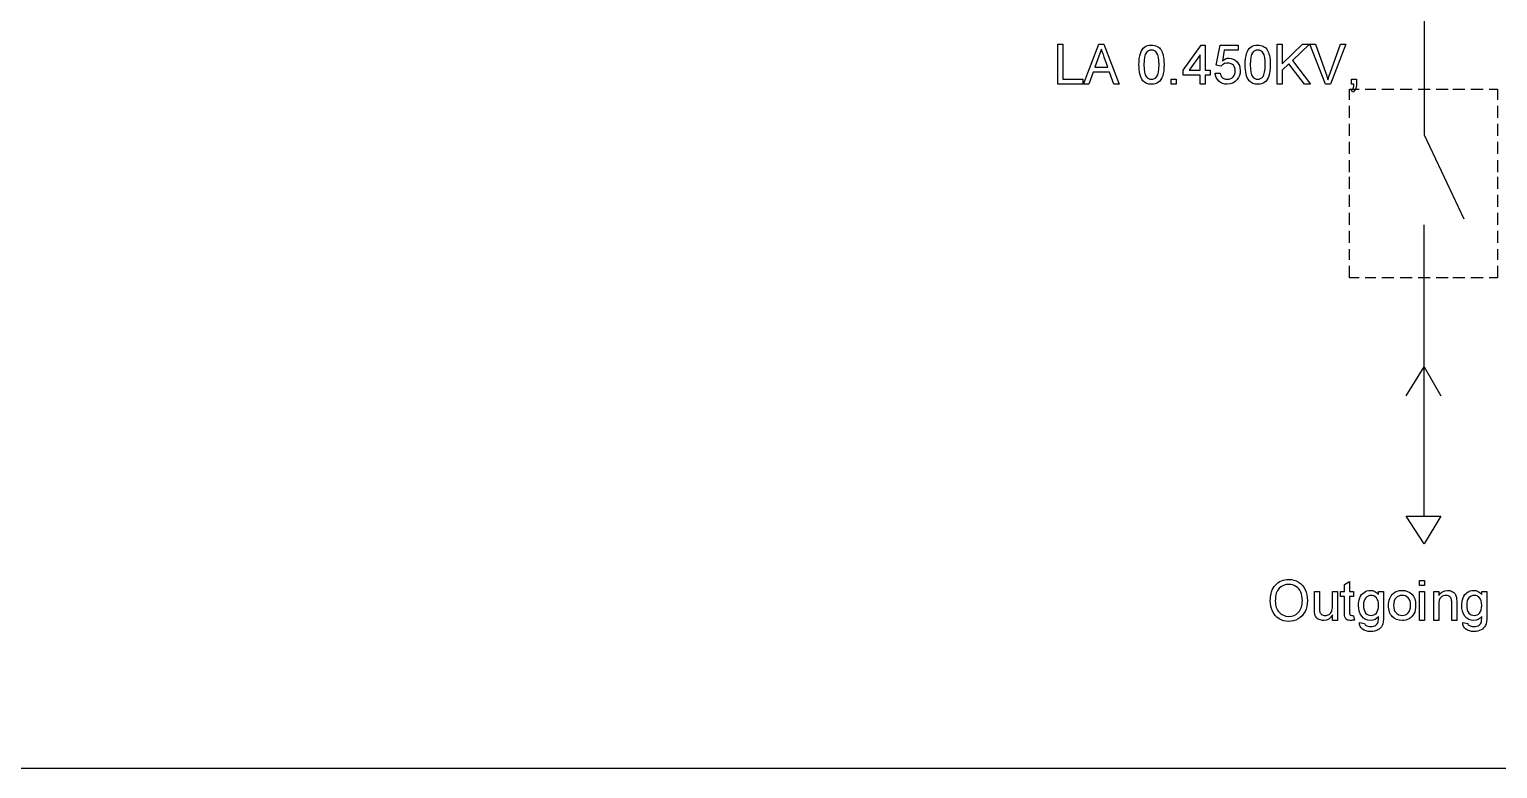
# Model space of a CAD drawing. Header units: millimetres. Extents: x 12 to 286, y 8 to 173.
# Drawn here: x 131.5 to 183.2, y 7.5 to 33.5 of the extents above; entities that cross this region are included whole.
import ezdxf

# ---------------------------------------------------------------- set-up
doc = ezdxf.new("R2010")
doc.units = ezdxf.units.MM
doc.layers.get('0').update_dxf_attribs({"linetype": 'CONTINUOUS'})

msp = doc.modelspace()

# ---------------------------------------------------------------- linework, layer by layer
at = {"color": 0}
for p, q in [((180.566, 42.9962), (180.566, 31.4399)), ((167.676, 31.6095), (167.676, 33.0206)), ((167.676, 33.0206), (167.852, 33.0206)), ((167.852, 33.0206), (167.852, 31.7858)), ((168.584, 31.6095), (169.125, 33.0206)), ((169.121, 32.5947), (168.983, 32.2089)), ((169.125, 33.0206), (169.295, 33.0206)), ((169.295, 33.0206), (169.836, 31.6095)), ((169.437, 32.2089), (169.311, 32.5617)), ((172.085, 32.1028), (172.721, 32.9847)), ((172.685, 32.6457), (172.293, 32.1028)), ((172.685, 32.1028), (172.685, 32.6457)), ((172.721, 32.9847), (172.861, 32.9847)), ((172.861, 32.9847), (172.861, 32.1028)), ((173.25, 32.2792), (173.39, 32.9847)), ((173.39, 32.9847), (174.026, 32.9847)), ((173.534, 32.8083), (173.468, 32.4239)), ((174.026, 32.8083), (173.534, 32.8083)), ((174.026, 32.9847), (174.026, 32.8083)), ((175.401, 31.6095), (175.401, 33.0206)), ((175.401, 33.0206), (175.577, 33.0206)), ((175.577, 33.0206), (175.577, 32.3329)), ((175.577, 32.3329), (176.29, 33.0206)), ((176.529, 33.0206), (175.934, 32.4459)), ((176.29, 33.0206), (176.529, 33.0206)), ((177.092, 31.6095), (176.549, 33.0206)), ((176.549, 33.0206), (176.742, 33.0206)), ((176.742, 33.0206), (177.11, 31.998)), ((177.256, 31.998), (177.624, 33.0206)), ((177.817, 33.0206), (177.274, 31.6095)), ((177.624, 33.0206), (177.817, 33.0206)), ((168.983, 32.2089), (169.437, 32.2089)), ((170.532, 32.2957), (170.532, 32.2957)), ((172.085, 31.9264), (172.085, 32.1028)), ((172.293, 32.1028), (172.685, 32.1028)), ((172.861, 32.1028), (173.038, 32.1028)), ((173.038, 32.1028), (173.038, 31.9264)), ((173.426, 32.2433), (173.25, 32.2792)), ((174.272, 32.2957), (174.272, 32.2957)), ((175.811, 32.3288), (175.577, 32.1028)), ((175.577, 32.1028), (175.577, 31.6095)), ((176.353, 31.6095), (175.811, 32.3288)), ((175.934, 32.4459), (176.565, 31.6095)), ((168.558, 31.6095), (167.676, 31.6095)), ((167.852, 31.7858), (168.558, 31.7858)), ((168.558, 31.7858), (168.558, 31.6095)), ((168.768, 31.6095), (168.584, 31.6095)), ((168.92, 32.0325), (168.768, 31.6095)), ((169.499, 32.0325), (168.92, 32.0325)), ((169.65, 31.6095), (169.499, 32.0325)), ((169.836, 31.6095), (169.65, 31.6095)), ((171.662, 31.6095), (171.662, 31.7858)), ((171.662, 31.7858), (171.839, 31.7858)), ((171.839, 31.6095), (171.662, 31.6095)), ((171.839, 31.7858), (171.839, 31.6095)), ((172.685, 31.9264), (172.085, 31.9264)), ((172.685, 31.6095), (172.685, 31.9264)), ((172.861, 31.6095), (172.685, 31.6095)), ((173.038, 31.9264), (172.861, 31.9264)), ((172.861, 31.9264), (172.861, 31.6095)), ((173.214, 31.9967), (173.39, 31.9967)), ((175.577, 31.6095), (175.401, 31.6095)), ((176.565, 31.6095), (176.353, 31.6095)), ((177.274, 31.6095), (177.092, 31.6095)), ((178.012, 31.6095), (178.012, 31.7858)), ((178.012, 31.7858), (178.189, 31.7858)), ((178.099, 31.6095), (178.012, 31.6095)), ((178.189, 31.7858), (178.189, 31.6095)), ((177.94, 31.0582), (177.94, 31.4399)), ((177.94, 31.4399), (178.279, 31.4399)), ((178.047, 31.3269), (178.012, 31.3972)), ((178.492, 31.4399), (178.872, 31.4399)), ((179.084, 31.4399), (179.507, 31.4399)), ((179.719, 31.4399), (180.143, 31.4399)), ((180.353, 31.4399), (180.778, 31.4399)), ((180.566, 31.4399), (180.566, 29.8304)), ((180.989, 31.4399), (181.412, 31.4399)), ((181.581, 31.4399), (182.006, 31.4399)), ((182.217, 31.4399), (182.64, 31.4399)), ((182.852, 31.4399), (183.148, 31.4399)), ((183.148, 31.4399), (183.148, 31.0582)), ((177.94, 30.423), (177.94, 30.8474)), ((183.148, 30.8474), (183.148, 30.423)), ((177.94, 29.789), (177.94, 30.2121)), ((183.148, 30.2121), (183.148, 29.789)), ((177.94, 29.1538), (177.94, 29.5768)), ((180.566, 29.8304), (181.963, 26.8676)), ((183.148, 29.5768), (183.148, 29.1538)), ((177.94, 28.5185), (177.94, 28.9416)), ((183.148, 28.9416), (183.148, 28.5185)), ((177.94, 27.926), (177.94, 28.349)), ((183.148, 28.349), (183.148, 27.926)), ((177.94, 27.2907), (177.94, 27.7137)), ((183.148, 27.7137), (183.148, 27.2907)), ((177.94, 26.6554), (177.94, 27.0798)), ((183.148, 27.0798), (183.148, 26.6554)), ((177.94, 26.0215), (177.94, 26.4445)), ((180.566, 16.411), (180.566, 26.6554)), ((183.148, 26.4445), (183.148, 26.0215)), ((177.94, 25.4289), (177.94, 25.8093)), ((183.148, 25.8093), (183.148, 25.4289)), ((177.94, 24.7937), (177.94, 25.2167)), ((183.148, 25.2167), (183.148, 24.7937)), ((178.279, 24.7937), (177.94, 24.7937)), ((178.872, 24.7937), (178.492, 24.7937)), ((179.507, 24.7937), (179.084, 24.7937)), ((180.143, 24.7937), (179.719, 24.7937)), ((180.778, 24.7937), (180.353, 24.7937)), ((181.412, 24.7937), (180.989, 24.7937)), ((182.006, 24.7937), (181.581, 24.7937)), ((182.64, 24.7937), (182.217, 24.7937)), ((183.148, 24.7937), (182.852, 24.7937)), ((179.93, 20.6444), (180.566, 21.66)), ((180.566, 21.66), (181.158, 20.6444)), ((180.566, 15.4382), (179.93, 16.411)), ((179.93, 16.411), (181.158, 16.411)), ((181.158, 16.411), (180.566, 15.4382)), ((177.764, 14.0077), (177.94, 14.1097)), ((177.764, 13.7583), (177.764, 14.0077)), ((177.94, 14.1097), (177.94, 13.7583)), ((180.41, 13.9706), (180.41, 14.147)), ((180.41, 14.147), (180.586, 14.147)), ((180.586, 13.9706), (180.41, 13.9706)), ((180.586, 14.147), (180.586, 13.9706)), ((176.706, 13.1382), (176.706, 13.7583)), ((176.706, 13.7583), (176.882, 13.7583)), ((176.882, 13.7583), (176.882, 13.2223)), ((177.341, 13.2402), (177.341, 13.7583)), ((177.341, 13.7583), (177.517, 13.7583)), ((177.517, 13.7583), (177.517, 12.7358)), ((177.624, 13.5819), (177.624, 13.7583)), ((177.624, 13.7583), (177.764, 13.7583)), ((177.764, 13.5819), (177.624, 13.5819)), ((177.764, 13.0294), (177.764, 13.5819)), ((177.94, 13.7583), (178.083, 13.7583)), ((178.083, 13.5819), (177.94, 13.5819)), ((177.94, 13.5819), (177.94, 13.0404)), ((178.083, 13.7583), (178.083, 13.5819)), ((178.965, 13.6522), (178.965, 13.7583)), ((178.965, 13.7583), (179.141, 13.7583)), ((179.141, 13.7583), (179.141, 12.8902)), ((180.41, 12.7358), (180.41, 13.7583)), ((180.41, 13.7583), (180.586, 13.7583)), ((180.586, 13.7583), (180.586, 12.7358)), ((180.905, 12.7358), (180.905, 13.7583)), ((180.905, 13.7583), (181.081, 13.7583)), ((181.081, 13.7583), (181.081, 13.615)), ((182.598, 13.6522), (182.598, 13.7583)), ((182.598, 13.7583), (182.775, 13.7583)), ((182.775, 13.7583), (182.775, 12.8902)), ((175.154, 13.4221), (175.154, 13.4221)), ((177.341, 12.7358), (177.341, 12.9343)), ((179.317, 13.265), (179.317, 13.265)), ((181.081, 13.2857), (181.081, 12.7358)), ((181.54, 12.7358), (181.54, 13.3477)), ((181.717, 13.3711), (181.717, 12.7358)), ((177.517, 12.7358), (177.341, 12.7358)), ((178.083, 12.9026), (178.117, 12.7524)), ((178.293, 12.6642), (178.47, 12.6297)), ((178.293, 12.6642), (178.293, 12.6642)), ((180.586, 12.7358), (180.41, 12.7358)), ((181.081, 12.7358), (180.905, 12.7358)), ((181.717, 12.7358), (181.54, 12.7358)), ((181.927, 12.6642), (182.104, 12.6297)), ((181.927, 12.6642), (181.927, 12.6642)), ((286.06, 7.5213), (12.1212, 7.5213))]:
    msp.add_line(p, q, dxfattribs=at)
for points in [[(169.209, 32.8442), (169.176, 32.7656), (169.153, 32.6829), (169.121, 32.5947)], [(169.311, 32.5617), (169.265, 32.6912), (169.236, 32.7725), (169.209, 32.8442)], [(170.532, 32.2957), (170.532, 32.4624), (170.549, 32.5865), (170.582, 32.6898)], [(170.582, 32.6898), (170.611, 32.7973), (170.663, 32.8676), (170.728, 32.9144)], [(170.784, 32.7188), (170.732, 32.6485), (170.708, 32.5024), (170.708, 32.2971)], [(170.728, 32.9144), (170.787, 32.9613), (170.875, 32.9847), (170.973, 32.9847)], [(170.972, 32.8083), (170.892, 32.8083), (170.835, 32.778), (170.784, 32.7188)], [(171.166, 32.7063), (171.107, 32.7849), (171.055, 32.8083), (170.972, 32.8083)], [(170.973, 32.9847), (171.041, 32.9847), (171.112, 32.9696), (171.173, 32.9406)], [(171.238, 32.2971), (171.238, 32.5079), (171.214, 32.6388), (171.166, 32.7063)], [(171.173, 32.9406), (171.232, 32.9144), (171.279, 32.8704), (171.31, 32.8152)], [(171.31, 32.8152), (171.339, 32.7697), (171.365, 32.694), (171.384, 32.6154)], [(171.384, 32.6154), (171.403, 32.5424), (171.414, 32.4294), (171.414, 32.2957)], [(174.272, 32.2957), (174.272, 32.4624), (174.289, 32.5865), (174.322, 32.6898)], [(174.322, 32.6898), (174.349, 32.7973), (174.403, 32.8676), (174.468, 32.9144)], [(174.524, 32.7188), (174.472, 32.6485), (174.449, 32.5024), (174.449, 32.2971)], [(174.468, 32.9144), (174.527, 32.9613), (174.615, 32.9847), (174.713, 32.9847)], [(174.712, 32.8083), (174.632, 32.8083), (174.574, 32.778), (174.524, 32.7188)], [(174.906, 32.7063), (174.847, 32.7849), (174.793, 32.8083), (174.712, 32.8083)], [(174.713, 32.9847), (174.78, 32.9847), (174.853, 32.9696), (174.913, 32.9406)], [(174.978, 32.2971), (174.978, 32.5079), (174.954, 32.6388), (174.906, 32.7063)], [(174.913, 32.9406), (174.971, 32.9144), (175.019, 32.8704), (175.048, 32.8152)], [(175.048, 32.8152), (175.078, 32.7697), (175.103, 32.694), (175.124, 32.6154)], [(175.124, 32.6154), (175.142, 32.5424), (175.154, 32.4294), (175.154, 32.2957)], [(170.667, 31.7307), (170.568, 31.8616), (170.532, 32.0435), (170.532, 32.2957)], [(170.708, 32.2971), (170.708, 32.0862), (170.735, 31.9402), (170.786, 31.8782)], [(171.162, 31.8782), (171.203, 31.9457), (171.238, 32.0807), (171.238, 32.2971)], [(171.414, 32.2957), (171.414, 32.1441), (171.399, 32.0077), (171.366, 31.9043)], [(173.51, 32.3205), (173.471, 32.3108), (173.448, 32.275), (173.426, 32.2433)], [(173.468, 32.4239), (173.541, 32.5024), (173.622, 32.5258), (173.705, 32.5258)], [(173.652, 32.3494), (173.586, 32.3494), (173.545, 32.3398), (173.51, 32.3205)], [(173.859, 32.2764), (173.815, 32.326), (173.75, 32.3494), (173.652, 32.3494)], [(173.705, 32.5258), (173.804, 32.5258), (173.907, 32.4859), (173.983, 32.4032)], [(173.852, 31.8657), (173.896, 31.9278), (173.919, 31.9898), (173.919, 32.078)], [(173.919, 32.078), (173.919, 32.1703), (173.899, 32.2282), (173.859, 32.2764)], [(173.983, 32.4032), (174.049, 32.3274), (174.096, 32.2171), (174.096, 32.089)], [(174.096, 32.089), (174.096, 31.9719), (174.06, 31.8616), (173.991, 31.772)], [(174.406, 31.7307), (174.308, 31.8616), (174.272, 32.0435), (174.272, 32.2957)], [(174.449, 32.2971), (174.449, 32.0862), (174.473, 31.9402), (174.524, 31.8782)], [(174.901, 31.8782), (174.942, 31.9457), (174.978, 32.0807), (174.978, 32.2971)], [(175.154, 32.2957), (175.154, 32.1441), (175.138, 32.0077), (175.104, 31.9043)], [(170.973, 31.6095), (170.837, 31.6095), (170.74, 31.6494), (170.667, 31.7307)], [(170.786, 31.8782), (170.834, 31.8203), (170.899, 31.7858), (170.973, 31.7858)], [(170.973, 31.7858), (171.042, 31.7858), (171.111, 31.8161), (171.162, 31.8782)], [(171.22, 31.6797), (171.149, 31.6329), (171.073, 31.6095), (170.973, 31.6095)], [(171.366, 31.9043), (171.326, 31.8093), (171.285, 31.7266), (171.22, 31.6797)], [(173.345, 31.7155), (173.261, 31.7982), (173.225, 31.8795), (173.214, 31.9967)], [(173.641, 31.6095), (173.518, 31.6095), (173.422, 31.6439), (173.345, 31.7155)], [(173.39, 31.9967), (173.403, 31.9264), (173.429, 31.874), (173.469, 31.8382)], [(173.469, 31.8382), (173.506, 31.8093), (173.565, 31.7858), (173.643, 31.7858)], [(173.991, 31.772), (173.906, 31.6673), (173.789, 31.6095), (173.641, 31.6095)], [(173.643, 31.7858), (173.736, 31.7858), (173.808, 31.812), (173.852, 31.8657)], [(174.713, 31.6095), (174.577, 31.6095), (174.48, 31.6494), (174.406, 31.7307)], [(174.524, 31.8782), (174.574, 31.8203), (174.639, 31.7858), (174.713, 31.7858)], [(174.713, 31.7858), (174.782, 31.7858), (174.851, 31.8161), (174.901, 31.8782)], [(174.958, 31.6797), (174.888, 31.6329), (174.812, 31.6095), (174.713, 31.6095)], [(175.104, 31.9043), (175.066, 31.8093), (175.025, 31.7266), (174.958, 31.6797)], [(177.11, 31.998), (177.133, 31.9278), (177.163, 31.8396), (177.183, 31.7679)], [(177.183, 31.7679), (177.198, 31.8506), (177.228, 31.9209), (177.256, 31.998)], [(178.076, 31.4702), (178.081, 31.513), (178.098, 31.5488), (178.099, 31.6095)], [(178.189, 31.6095), (178.189, 31.535), (178.176, 31.4758), (178.154, 31.4317)], [(178.012, 31.3972), (178.041, 31.4138), (178.062, 31.4386), (178.076, 31.4702)], [(178.154, 31.4317), (178.131, 31.3862), (178.096, 31.3517), (178.047, 31.3269)], [(175.154, 13.4221), (175.154, 13.666), (175.215, 13.8452), (175.336, 13.9802)], [(175.336, 13.9802), (175.456, 14.1222), (175.616, 14.1814), (175.808, 14.1814)], [(175.809, 14.005), (175.671, 14.005), (175.566, 13.9609), (175.471, 13.87)], [(175.808, 14.1814), (175.927, 14.1814), (176.047, 14.1497), (176.149, 14.0863)], [(176.057, 13.9347), (175.977, 13.994), (175.901, 14.005), (175.809, 14.005)], [(176.149, 14.0863), (176.247, 14.0312), (176.327, 13.9361), (176.379, 13.8217)], [(175.471, 13.87), (175.377, 13.79), (175.331, 13.6302), (175.331, 13.4193)], [(176.225, 13.7377), (176.184, 13.83), (176.131, 13.8879), (176.057, 13.9347)], [(176.149, 13.0225), (176.236, 13.1313), (176.283, 13.2595), (176.283, 13.44)], [(176.283, 13.44), (176.283, 13.5544), (176.264, 13.6536), (176.225, 13.7377)], [(176.459, 13.4386), (176.459, 13.2939), (176.432, 13.163), (176.377, 13.0487)], [(176.379, 13.8217), (176.425, 13.7115), (176.459, 13.5819), (176.459, 13.4386)], [(178.259, 13.2581), (178.259, 13.3587), (178.276, 13.4483), (178.308, 13.5323)], [(178.308, 13.5323), (178.337, 13.6205), (178.391, 13.6798), (178.454, 13.7253)], [(178.511, 13.5296), (178.459, 13.4772), (178.435, 13.3849), (178.435, 13.2705)], [(178.454, 13.7253), (178.513, 13.7818), (178.594, 13.7942), (178.681, 13.7942)], [(178.697, 13.6178), (178.618, 13.6178), (178.562, 13.5874), (178.511, 13.5296)], [(178.681, 13.7942), (178.784, 13.7942), (178.89, 13.7459), (178.965, 13.6522)], [(178.886, 13.5282), (178.824, 13.593), (178.77, 13.6178), (178.697, 13.6178)], [(178.965, 13.265), (178.965, 13.3931), (178.938, 13.4689), (178.886, 13.5282)], [(179.317, 13.265), (179.317, 13.4524), (179.37, 13.5902), (179.474, 13.6812)], [(179.474, 13.6812), (179.556, 13.7583), (179.669, 13.7942), (179.794, 13.7942)], [(179.579, 13.5296), (179.517, 13.4772), (179.494, 13.3835), (179.494, 13.265)], [(179.794, 13.6178), (179.702, 13.6178), (179.636, 13.5874), (179.579, 13.5296)], [(179.794, 13.7942), (179.928, 13.7942), (180.048, 13.7473), (180.136, 13.6563)], [(180.008, 13.5296), (179.943, 13.593), (179.878, 13.6178), (179.794, 13.6178)], [(180.093, 13.2705), (180.093, 13.3931), (180.064, 13.4703), (180.008, 13.5296)], [(180.136, 13.6563), (180.223, 13.5764), (180.269, 13.44), (180.269, 13.2788)], [(181.081, 13.615), (181.151, 13.7349), (181.253, 13.7942), (181.387, 13.7942)], [(181.157, 13.5475), (181.104, 13.513), (181.081, 13.4138), (181.081, 13.2857)], [(181.337, 13.6178), (181.264, 13.6178), (181.208, 13.5944), (181.157, 13.5475)], [(181.452, 13.5861), (181.413, 13.6178), (181.381, 13.6178), (181.337, 13.6178)], [(181.387, 13.7942), (181.437, 13.7942), (181.499, 13.7818), (181.547, 13.7597)], [(181.521, 13.5034), (181.503, 13.5406), (181.485, 13.5654), (181.452, 13.5861)], [(181.54, 13.3477), (181.54, 13.4249), (181.533, 13.4689), (181.521, 13.5034)], [(181.547, 13.7597), (181.594, 13.7487), (181.632, 13.7087), (181.656, 13.6715)], [(181.656, 13.6715), (181.676, 13.6412), (181.697, 13.5916), (181.707, 13.542)], [(181.707, 13.542), (181.704, 13.5103), (181.717, 13.4524), (181.717, 13.3711)], [(181.893, 13.2581), (181.893, 13.3587), (181.909, 13.4483), (181.942, 13.5323)], [(181.942, 13.5323), (181.971, 13.6205), (182.025, 13.6798), (182.088, 13.7253)], [(182.145, 13.5296), (182.093, 13.4772), (182.069, 13.3849), (182.069, 13.2705)], [(182.088, 13.7253), (182.146, 13.7818), (182.228, 13.7942), (182.314, 13.7942)], [(182.33, 13.6178), (182.252, 13.6178), (182.196, 13.5874), (182.145, 13.5296)], [(182.314, 13.7942), (182.418, 13.7942), (182.523, 13.7459), (182.598, 13.6522)], [(182.52, 13.5282), (182.458, 13.593), (182.404, 13.6178), (182.33, 13.6178)], [(182.598, 13.265), (182.598, 13.3931), (182.571, 13.4689), (182.52, 13.5282)], [(175.233, 13.0638), (175.177, 13.1851), (175.154, 13.2953), (175.154, 13.4221)], [(175.461, 12.7978), (175.353, 12.8654), (175.285, 12.9508), (175.233, 13.0638)], [(175.331, 13.4193), (175.331, 13.2581), (175.376, 13.1189), (175.466, 13.0225)], [(175.466, 13.0225), (175.545, 12.9357), (175.67, 12.8764), (175.806, 12.8764)], [(175.806, 12.8764), (175.94, 12.8764), (176.058, 12.9246), (176.149, 13.0225)], [(176.377, 13.0487), (176.312, 12.9357), (176.24, 12.8475), (176.138, 12.7882)], [(176.717, 12.9798), (176.706, 13.0142), (176.706, 13.0666), (176.706, 13.1382)], [(176.766, 12.8543), (176.735, 12.8957), (176.725, 12.9301), (176.717, 12.9798)], [(176.882, 13.2223), (176.882, 13.1396), (176.886, 13.0803), (176.893, 13.05)], [(176.893, 13.05), (176.9, 13.0073), (176.925, 12.9728), (176.958, 12.948)], [(176.958, 12.948), (176.99, 12.9357), (177.034, 12.9122), (177.084, 12.9122)], [(177.341, 12.9343), (177.267, 12.8061), (177.165, 12.7358), (177.035, 12.7358)], [(177.084, 12.9122), (177.125, 12.9122), (177.178, 12.9246), (177.223, 12.9494)], [(177.223, 12.9494), (177.258, 12.9853), (177.296, 13.0087), (177.314, 13.0528)], [(177.314, 13.0528), (177.33, 13.0955), (177.341, 13.1589), (177.341, 13.2402)], [(177.785, 12.8364), (177.764, 12.8681), (177.764, 12.9315), (177.764, 13.0294)], [(177.94, 13.0404), (177.94, 12.999), (177.943, 12.966), (177.949, 12.9536)], [(177.949, 12.9536), (177.952, 12.9508), (177.961, 12.9301), (177.972, 12.9232)], [(177.972, 12.9232), (177.974, 12.9232), (178, 12.9122), (178.02, 12.9122)], [(178.37, 12.8888), (178.293, 12.999), (178.259, 13.1148), (178.259, 13.2581)], [(178.435, 13.2705), (178.435, 13.1561), (178.46, 13.0555), (178.51, 12.9977)], [(178.51, 12.9977), (178.559, 12.9467), (178.624, 12.9122), (178.699, 12.9122)], [(178.699, 12.9122), (178.769, 12.9122), (178.836, 12.9398), (178.887, 12.9977)], [(178.887, 12.9977), (178.929, 13.061), (178.965, 13.1437), (178.965, 13.265)], [(179.448, 12.8709), (179.352, 12.9646), (179.317, 13.0941), (179.317, 13.265)], [(179.494, 13.265), (179.494, 13.1589), (179.521, 13.0583), (179.579, 13.0004)], [(179.579, 13.0004), (179.63, 12.9467), (179.707, 12.9122), (179.794, 12.9122)], [(179.794, 12.9122), (179.874, 12.9122), (179.951, 12.9412), (180.008, 13.0004)], [(180.008, 13.0004), (180.057, 13.0652), (180.093, 13.1492), (180.093, 13.2705)], [(180.21, 12.9715), (180.167, 12.8998), (180.114, 12.8392), (180.039, 12.7964)], [(180.269, 13.2788), (180.269, 13.1548), (180.25, 13.0459), (180.21, 12.9715)], [(182.004, 12.8888), (181.927, 12.999), (181.893, 13.1148), (181.893, 13.2581)], [(182.069, 13.2705), (182.069, 13.1561), (182.094, 13.0555), (182.144, 12.9977)], [(182.144, 12.9977), (182.192, 12.9467), (182.257, 12.9122), (182.332, 12.9122)], [(182.332, 12.9122), (182.403, 12.9122), (182.47, 12.9398), (182.521, 12.9977)], [(182.521, 12.9977), (182.563, 13.061), (182.598, 13.1437), (182.598, 13.265)], [(175.808, 12.7), (175.672, 12.7), (175.563, 12.7331), (175.461, 12.7978)], [(176.138, 12.7882), (176.025, 12.7358), (175.926, 12.7), (175.808, 12.7)], [(176.877, 12.7689), (176.818, 12.7923), (176.79, 12.8199), (176.766, 12.8543)], [(177.035, 12.7358), (176.975, 12.7358), (176.926, 12.7468), (176.877, 12.7689)], [(177.854, 12.7634), (177.815, 12.7841), (177.799, 12.8061), (177.785, 12.8364)], [(177.993, 12.7358), (177.928, 12.7358), (177.887, 12.7441), (177.854, 12.7634)], [(178.117, 12.7524), (178.072, 12.7468), (178.03, 12.7358), (177.993, 12.7358)], [(178.02, 12.9122), (178.033, 12.9122), (178.056, 12.9081), (178.083, 12.9026)], [(178.401, 12.4272), (178.326, 12.4878), (178.292, 12.5581), (178.293, 12.6642)], [(178.689, 12.7358), (178.55, 12.7358), (178.446, 12.7868), (178.37, 12.8888)], [(178.689, 12.3472), (178.568, 12.3472), (178.474, 12.3734), (178.401, 12.4272)], [(178.47, 12.6297), (178.477, 12.5953), (178.496, 12.5705), (178.526, 12.5553)], [(178.526, 12.5553), (178.559, 12.536), (178.621, 12.5236), (178.693, 12.5236)], [(178.965, 12.8764), (178.89, 12.7827), (178.798, 12.7358), (178.689, 12.7358)], [(178.942, 12.4037), (178.869, 12.3706), (178.79, 12.3472), (178.689, 12.3472)], [(178.693, 12.5236), (178.764, 12.5236), (178.827, 12.5374), (178.868, 12.565)], [(178.868, 12.565), (178.907, 12.6036), (178.938, 12.6325), (178.952, 12.6835)], [(179.094, 12.5595), (179.054, 12.4933), (179.011, 12.4423), (178.942, 12.4037)], [(178.952, 12.6835), (178.954, 12.7193), (178.965, 12.7772), (178.965, 12.8764)], [(179.141, 12.8902), (179.141, 12.7413), (179.124, 12.6242), (179.094, 12.5595)], [(179.794, 12.7358), (179.645, 12.7358), (179.536, 12.7799), (179.448, 12.8709)], [(180.039, 12.7964), (179.958, 12.7593), (179.882, 12.7358), (179.794, 12.7358)], [(182.035, 12.4272), (181.96, 12.4878), (181.924, 12.5581), (181.927, 12.6642)], [(182.323, 12.7358), (182.184, 12.7358), (182.08, 12.7868), (182.004, 12.8888)], [(182.323, 12.3472), (182.202, 12.3472), (182.108, 12.3734), (182.035, 12.4272)], [(182.104, 12.6297), (182.111, 12.5953), (182.129, 12.5705), (182.16, 12.5553)], [(182.16, 12.5553), (182.193, 12.536), (182.255, 12.5236), (182.325, 12.5236)], [(182.598, 12.8764), (182.524, 12.7827), (182.432, 12.7358), (182.323, 12.7358)], [(182.576, 12.4037), (182.503, 12.3706), (182.423, 12.3472), (182.323, 12.3472)], [(182.325, 12.5236), (182.398, 12.5236), (182.461, 12.5374), (182.502, 12.565)], [(182.502, 12.565), (182.541, 12.6036), (182.571, 12.6325), (182.586, 12.6835)], [(182.727, 12.5595), (182.688, 12.4933), (182.645, 12.4423), (182.576, 12.4037)], [(182.586, 12.6835), (182.586, 12.7193), (182.598, 12.7772), (182.598, 12.8764)], [(182.775, 12.8902), (182.775, 12.7413), (182.758, 12.6242), (182.727, 12.5595)]]:
    msp.add_open_spline(points, degree=3, dxfattribs=at)

doc.saveas('drawing.dxf')
